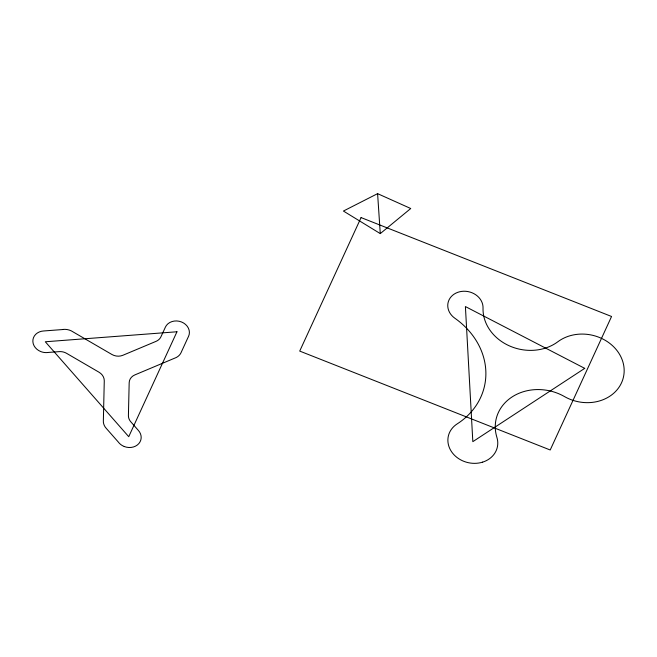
<?xml version="1.0" encoding="UTF-8"?>
<svg xmlns="http://www.w3.org/2000/svg" width="657" height="657" viewBox="0 0 657 657"><rect width="100%" height="100%" fill="white"/><g stroke="black" fill="none" stroke-linecap="round" stroke-linejoin="round"><path stroke-width="0.99" d="M380.272 233.605L410.74 208.515L377.594 193.651L343.414 211.045L380.272 233.605L377.594 193.651M62.85 329.453A13.107 11.218 12.7 0 1 73.026 331.867A11.054 9.469 12.7 0 0 73.625 332.228L111.862 354.46A11.054 9.469 12.7 0 0 122.843 355.289L156.013 341.369A11.054 9.469 12.7 0 0 160.949 336.762L164.882 328.27A11.054 9.469 12.7 0 0 165.038 327.909L165.35 327.186A12.532 10.734 12.7 0 1 181.463 321.955A12.532 10.734 12.7 0 1 188.567 336.343L188.222 337.057A11.054 9.469 12.7 0 0 188.05 337.411L181.554 351.544A11.054 9.469 12.7 0 0 181.398 351.906L181.102 352.587A12.614 10.808 12.7 0 1 174.77 358.147A11.054 9.469 12.7 0 0 174.162 358.385L134.857 374.909A11.054 9.469 12.7 0 0 129.174 382.735L128.411 415.528A11.054 9.469 12.7 0 0 130.825 421.827L137.937 429.933A11.054 9.469 12.7 0 0 138.175 430.195A12.54 10.734 12.7 0 1 138.906 443.516A12.54 10.734 12.7 0 1 124.23 446.505M62.867 329.51A11.054 9.469 12.7 0 1 62.054 329.592L44.183 330.931A11.054 9.469 12.7 0 1 43.814 330.956A12.54 10.734 12.7 0 0 32.949 339.702A12.54 10.734 12.7 0 0 40.791 351.577A12.721 10.89 12.7 0 0 48.158 352.472A11.054 9.469 12.7 0 1 48.988 352.39L59.22 351.635A11.054 9.469 12.7 0 1 66.571 353.326L98.977 372.199A11.054 9.469 12.7 0 1 104.274 380.855L103.379 419.979A11.054 9.469 12.7 0 1 103.354 420.455A12.606 10.791 12.7 0 0 106.344 428.463A11.054 9.469 12.7 0 1 106.582 428.725L117.923 441.594A11.054 9.469 12.7 0 1 118.424 442.194A12.721 10.89 12.7 0 0 124.23 446.497M176.963 331.769L128.739 436.691L45.3 341.771L176.963 331.769M361.071 217.582L299.715 351.084L550.205 449.988L611.56 316.485L361.071 217.582M584.722 368.363L472.826 441.66L465.402 306.564L584.722 368.363M482.64 462.134A25.114 21.5 12.7 0 0 496.889 437.34A46.13 39.494 12.7 0 1 513.339 396.155A46.13 39.494 12.7 0 1 564.535 396.598A39.707 34 12.7 0 0 616.545 390.43A39.707 34 12.7 0 0 610.953 344.325A39.707 34 12.7 0 0 557.883 341.73A44.84 38.402 12.7 0 1 509.2 345.787A44.84 38.402 12.7 0 1 483.035 308.01A17.755 15.201 12.7 0 0 457.691 292.357A17.755 15.201 12.7 0 0 454.874 318.243A77.403 66.283 12.7 0 1 457.19 423.888A25.114 21.5 12.7 0 0 451.441 451.564A25.114 21.5 12.7 0 0 482.64 462.134"/></g></svg>
